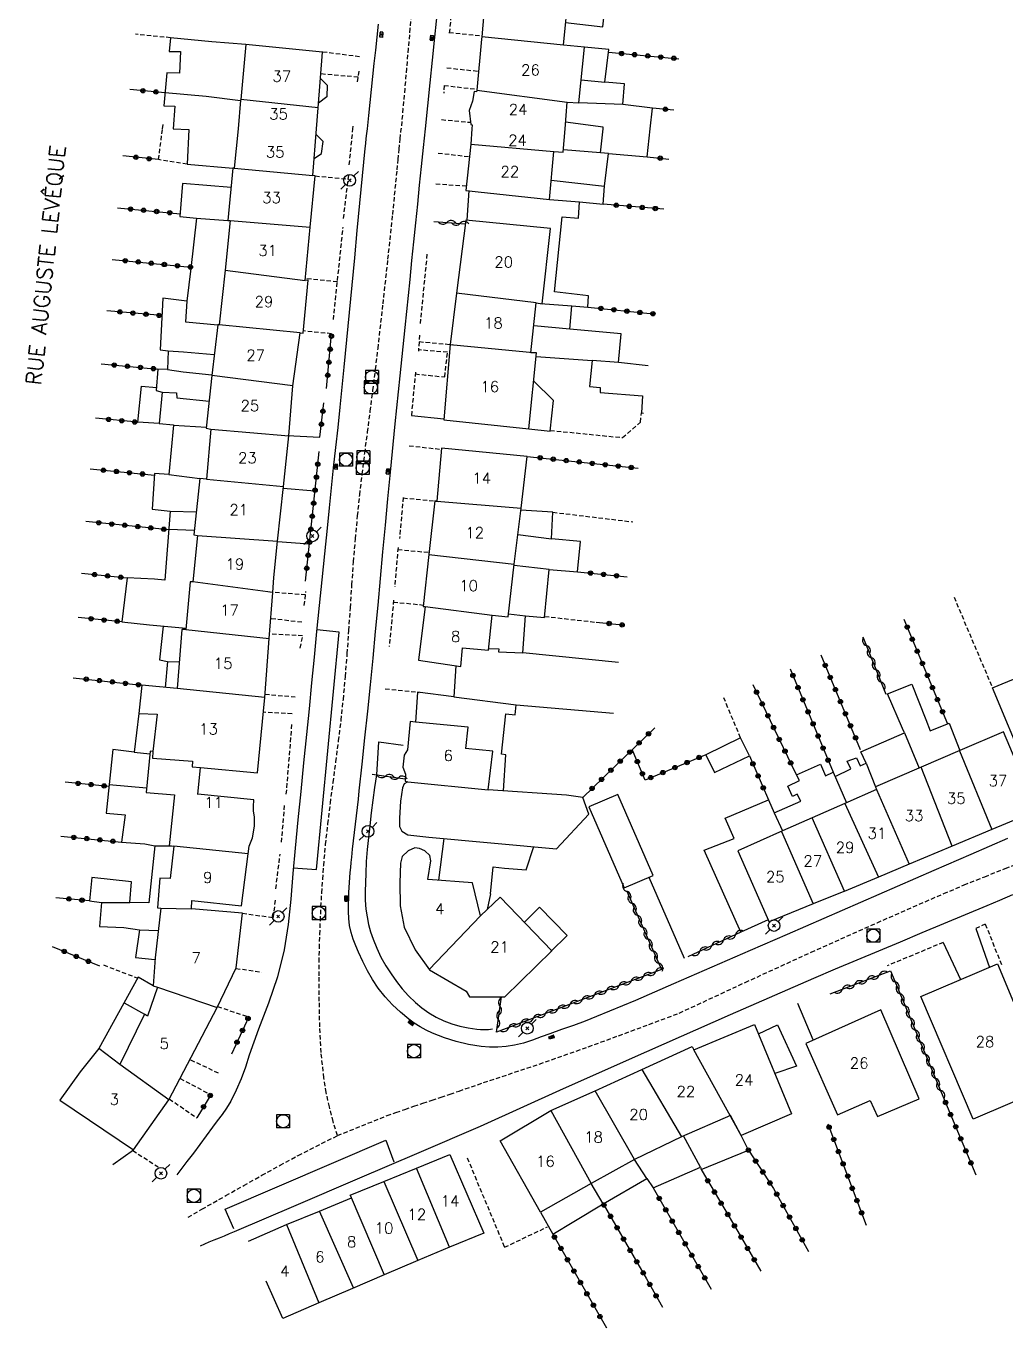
# Model space of a CAD drawing. Header units: millimetres. Extents: x 146998 to 148001, y 143000 to 144001.
# Drawn here: x 147787.6 to 147899.8, y 143533.6 to 143682.8 of the extents above; entities that cross this region are included whole.
import ezdxf
from ezdxf.enums import TextEntityAlignment as Align

# ---------------------------------------------------------------- set-up
doc = ezdxf.new("R2010")
doc.units = ezdxf.units.MM
doc.linetypes.add('DASHED', pattern=[0.75, 0.5, -0.25])
doc.layers.get('0').update_dxf_attribs({"linetype": 'CONTINUOUS'})
for name, color, linetype in [('W0001', 6, 'DASHED'), ('W0014', 7, 'CONTINUOUS'), ('W0017', 7, 'CONTINUOUS'), ('W0021', 2, 'CONTINUOUS'), ('W0101', 7, 'CONTINUOUS'), ('W0104', 1, 'CONTINUOUS'), ('W0112', 1, 'DASHED'), ('W0310', 3, 'CONTINUOUS'), ('W0323', 7, 'CONTINUOUS'), ('W0333', 7, 'CONTINUOUS'), ('W0401', 7, 'CONTINUOUS'), ('W0420', 7, 'CONTINUOUS'), ('W0473', 7, 'CONTINUOUS'), ('W0989', 7, 'CONTINUOUS'), ('W0991', 7, 'CONTINUOUS'), ('W1102', 7, 'CONTINUOUS')]:
    doc.layers.add(name, color=color, linetype=linetype)
doc.styles.get("Standard").update_dxf_attribs({"font": 'romans.shx', "width": 0.85})

# ---------------------------------------------------------------- blocks, each defined once
blk = doc.blocks.new('T401')
for p, q in [((-0.3, 0.3), (0, 0.3)), ((-0.3, -0.25), (-0.3, 0.3)), ((-0.3, 0.15), (0, 0.15)), ((-0.3, 0), (0, 0)), ((0, 0.3), (0, -0.25)), ((-0.3, -0.15), (0, -0.15)), ((-0.3, -0.25), (-0.3, -0.3)), ((-0.3, -0.3), (0, -0.3)), ((0, -0.3), (0, -0.25))]:
    blk.add_line(p, q)
blk = doc.blocks.new('T420')
for p, q in [((0.75, 0.75), (-0.75, 0.75)), ((-0.75, 0.75), (-0.75, -0.75)), ((0.75, 0.75), (0.75, -0.75)), ((0.75, -0.75), (-0.75, -0.75))]:
    blk.add_line(p, q)
blk.add_ellipse((0, 0), major_axis=(-0.53, 0.53), ratio=1, start_param=3.926991, end_param=10.210176)
blk = doc.blocks.new('T473')
for p, q in [((-0.166667, 0.166667), (0.166667, -0.166667)), ((-0.166667, -0.166667), (0.166667, 0.166667)), ((0.500001, 0.500001), (1.000002, 1.000002)), ((-1.000002, -1.000002), (-0.500001, -0.500001))]:
    blk.add_line(p, q)
blk.add_ellipse((0, 0), major_axis=(0.471405, 0.471405), ratio=1, start_param=5.4977871438, end_param=11.780972451)
blk = doc.blocks.new('t323o')
at = {"color": 0, "linetype": 'Continuous'}
for radius in [0.25, 0.15]:
    blk.add_circle((0, 0), radius, dxfattribs=at)
blk = doc.blocks.new('t310o')
at = {"color": 0, "linetype": 'Continuous'}
for centre, start, end in [((-0.5, 0.38), 216.8699, 323.1304), ((0.5, -0.37), 36.8699, 143.1303)]:
    blk.add_arc(centre, 0.625, start, end, dxfattribs=at)

msp = doc.modelspace()

# ---------------------------------------------------------------- linework, layer by layer
at = {"layer": 'W0001'}
for points in [[(147831.8, 143684.79), (147831.59, 143682.49), (147831.39, 143680.2), (147831.19, 143677.9), (147830.99, 143675.6), (147830.79, 143673.3), (147830.58, 143671)], [(147823.3, 143555.63), (147822.79, 143557.25), (147822.36, 143558.9), (147822, 143560.56), (147821.73, 143562.24), (147821.41, 143565.15), (147821.26, 143568.08), (147821.21, 143571.01), (147821.2, 143573.94), (147821.2, 143575.52), (147821.22, 143577.1), (147821.27, 143578.68), (147821.33, 143580.26), (147821.4, 143581.84), (147821.49, 143583.42), (147821.6, 143585), (147821.71, 143586.58), (147821.93, 143588.96), (147822.19, 143591.34), (147822.48, 143593.72), (147822.79, 143596.09), (147823.11, 143598.46), (147823.42, 143600.84), (147823.71, 143603.21), (147823.96, 143605.59), (147824.2, 143608.22), (147824.41, 143610.85), (147824.59, 143613.48), (147824.77, 143616.11), (147824.95, 143618.74), (147825.13, 143621.37), (147825.35, 143624), (147825.59, 143626.63), (147825.84, 143629.03), (147826.12, 143631.43), (147826.42, 143633.83), (147826.73, 143636.22), (147827.04, 143638.62), (147827.35, 143641.01), (147827.65, 143643.41), (147827.93, 143645.81), (147828.51, 143650.92), (147829.07, 143656.04), (147829.61, 143661.15), (147830.13, 143666.27), (147830.24, 143667.45), (147830.36, 143668.64), (147830.47, 143669.82), (147830.58, 143671)], [(147823.3, 143555.63), (147828.96, 143557.91), (147829.99, 143558.27), (147831.02, 143558.63), (147832.05, 143558.98), (147833.08, 143559.33), (147834.12, 143559.67), (147835.15, 143560.02), (147836.18, 143560.37), (147837.21, 143560.73), (147838.62, 143561.21), (147840.03, 143561.69), (147841.45, 143562.17), (147842.86, 143562.64), (147844.28, 143563.11), (147845.69, 143563.58), (147847.11, 143564.07), (147848.51, 143564.56), (147852.01, 143565.8), (147855.49, 143567.07), (147858.96, 143568.35), (147862.43, 143569.66), (147869.97, 143573.17), (147877.53, 143576.63), (147885.11, 143580.02), (147892.73, 143583.35), (147895.06, 143584.34), (147897.41, 143585.29), (147899.77, 143586.23), (147902.12, 143587.15)], [(147806.19, 143546.26), (147807.76, 143547.19), (147810.49, 143548.74), (147812.56, 143549.9), (147814.63, 143551.07), (147816.71, 143552.22), (147818.8, 143553.35), (147823.3, 143555.63)]]:
    msp.add_lwpolyline(points, dxfattribs=at)
at = {"layer": 'W0014'}
for points in [[(147833.36, 143671), (147833.63, 143673.62), (147833.9, 143676.24), (147834.17, 143678.86), (147834.44, 143681.48), (147834.82, 143685.14)], [(147827.95, 143682.97), (147827.79, 143681.48), (147827.63, 143679.98), (147827.47, 143678.48), (147827.31, 143676.99), (147827.15, 143675.49), (147826.99, 143673.99), (147826.83, 143672.5), (147826.67, 143671)], [(147826.67, 143671), (147826.61, 143670.43), (147826.55, 143669.86), (147826.49, 143669.29), (147826.44, 143668.72), (147826.12, 143665.59), (147825.82, 143662.46), (147825.52, 143659.33), (147825.23, 143656.2), (147824.94, 143653.07), (147824.64, 143649.94), (147824.34, 143646.81), (147824.03, 143643.68), (147823.79, 143641.37), (147823.55, 143639.07), (147823.31, 143636.76), (147823.06, 143634.46), (147822.81, 143632.15), (147822.57, 143629.85), (147822.32, 143627.54), (147822.09, 143625.24), (147821.79, 143622.28), (147821.49, 143619.32), (147821.2, 143616.36), (147820.9, 143613.4), (147820.61, 143610.45), (147820.32, 143607.49), (147820.03, 143604.53), (147819.74, 143601.57), (147819.41, 143598.32), (147819.09, 143595.06), (147818.76, 143591.81), (147818.43, 143588.56), (147818.17, 143585.65), (147817.94, 143582.73), (147817.64, 143579.81), (147817.19, 143576.91), (147816.42, 143573.81), (147815.4, 143570.79), (147814.26, 143567.81), (147813.17, 143564.84)], [(147900.03, 143589.65), (147895.81, 143587.83), (147891.6, 143586), (147887.39, 143584.17), (147883.18, 143582.34), (147878.98, 143580.5), (147874.77, 143578.67), (147870.56, 143576.85), (147866.17, 143574.93), (147861.79, 143573), (147857.4, 143571.09), (147852.97, 143569.27), (147851.64, 143568.75), (147850.3, 143568.25), (147848.96, 143567.77), (147847.61, 143567.3), (147846.62, 143566.94), (147845.62, 143566.56), (147844.61, 143566.23), (147843.57, 143565.99), (147842.62, 143565.85), (147841.66, 143565.77), (147840.7, 143565.76), (147839.74, 143565.83), (147838.31, 143566.06), (147836.9, 143566.4), (147835.53, 143566.84), (147834.18, 143567.37), (147833.46, 143567.7), (147832.76, 143568.08), (147832.09, 143568.5), (147831.45, 143568.97), (147830.49, 143569.77), (147829.59, 143570.62), (147828.74, 143571.54), (147827.96, 143572.51), (147827.3, 143573.49), (147826.71, 143574.51), (147826.19, 143575.56), (147825.7, 143576.63), (147825.39, 143577.37), (147825.1, 143578.12), (147824.85, 143578.89), (147824.67, 143579.68), (147824.57, 143580.48), (147824.54, 143581.29), (147824.55, 143582.1), (147824.58, 143582.9), (147824.59, 143583.48), (147824.62, 143584.05), (147824.66, 143584.63), (147824.71, 143585.21), (147824.76, 143585.78), (147824.82, 143586.36), (147824.87, 143586.93), (147824.93, 143587.51), (147825.02, 143588.46), (147825.12, 143589.41), (147825.23, 143590.37), (147825.34, 143591.32), (147825.46, 143592.27), (147825.57, 143593.22), (147825.68, 143594.17), (147825.79, 143595.13), (147826.12, 143598.17), (147826.44, 143601.21), (147826.75, 143604.25), (147827.06, 143607.29), (147827.36, 143610.33), (147827.65, 143613.38), (147827.93, 143616.42), (147828.21, 143619.46), (147828.49, 143622.51), (147828.78, 143625.55), (147829.06, 143628.59), (147829.36, 143631.64), (147829.91, 143637.16), (147830.47, 143642.68), (147831.04, 143648.21), (147831.6, 143653.73), (147831.82, 143655.89), (147832.04, 143658.05), (147832.26, 143660.2), (147832.48, 143662.36), (147832.7, 143664.52), (147832.92, 143666.68), (147833.14, 143668.84), (147833.36, 143671)], [(147827.76, 143596.96), (147827.54, 143595.51), (147827.33, 143594.05), (147827.15, 143592.59), (147826.98, 143591.13), (147826.83, 143589.77), (147826.7, 143588.39), (147826.59, 143587.02), (147826.52, 143585.65), (147826.48, 143584.63), (147826.45, 143583.6), (147826.46, 143582.58), (147826.55, 143581.56), (147826.68, 143580.68), (147826.86, 143579.82), (147827.08, 143578.97), (147827.36, 143578.13), (147827.79, 143577.09), (147828.27, 143576.07), (147828.82, 143575.09), (147829.42, 143574.14), (147830.04, 143573.27), (147830.71, 143572.43), (147831.43, 143571.63), (147832.21, 143570.89), (147832.96, 143570.27), (147833.76, 143569.7), (147834.59, 143569.19), (147835.47, 143568.76), (147836.38, 143568.41), (147837.32, 143568.15), (147838.27, 143567.96), (147839.23, 143567.82), (147839.68, 143567.78), (147840.13, 143567.77), (147840.58, 143567.79), (147841.04, 143567.84)], [(147839.68, 143556.7), (147849.19, 143561.01), (147858.73, 143565.27), (147868.28, 143569.49), (147877.86, 143573.66), (147880.33, 143574.72), (147882.8, 143575.77), (147885.28, 143576.81), (147887.76, 143577.84), (147890.24, 143578.88), (147892.72, 143579.91), (147895.2, 143580.95), (147897.68, 143581.99), (147899.16, 143582.61), (147900.63, 143583.23)], [(147813.17, 143564.84), (147812.76, 143563.48), (147812.27, 143562.14), (147811.7, 143560.83), (147811.06, 143559.56), (147810.59, 143558.78), (147810.07, 143558.04), (147809.52, 143557.32), (147808.98, 143556.59), (147808.26, 143555.59), (147807.54, 143554.6), (147806.8, 143553.61), (147806.04, 143552.65), (147804.89, 143551.12)], [(147807.62, 143543), (147808.6, 143543.43), (147809.18, 143543.68), (147809.76, 143543.91), (147810.34, 143544.15), (147810.92, 143544.39), (147811.5, 143544.64), (147818.55, 143547.65), (147825.59, 143550.66), (147832.64, 143553.68), (147839.68, 143556.7)]]:
    msp.add_lwpolyline(points, dxfattribs=at)
at = {"layer": 'W0017'}
for points in [[(147831.75, 143638.13), (147835.47, 143637.77)], [(147828.04, 143600.74), (147830.81, 143600.37)], [(147858.94, 143585.22), (147863, 143575.95)], [(147896.39, 143579.36), (147897.97, 143574.9)], [(147892.66, 143577.76), (147894.64, 143573.49)], [(147877.78, 143566.58), (147876, 143570.76)]]:
    msp.add_lwpolyline(points, dxfattribs=at)
at = {"layer": 'W0021'}
for points in [[(147818.2, 143586.32), (147820.89, 143586.1), (147823.47, 143613.32), (147820.93, 143613.57)], [(147811.4, 143544.95), (147810.43, 143547.19), (147828.83, 143555.09), (147829.74, 143552.61)]]:
    msp.add_lwpolyline(points, dxfattribs=at)
at = {"layer": 'W0101'}
for points in [[(147840.31, 143687.34), (147839.81, 143681.52)], [(147849.18, 143680.56), (147849.73, 143686.43)], [(147839.81, 143681.52), (147839.79, 143681.26), (147839.79, 143681.27)], [(147821.58, 143679.78), (147812.8, 143680.65), (147812.21, 143674.35)], [(147839.79, 143681.27), (147839.24, 143675.4)], [(147849.6, 143674.02), (147850.93, 143673.95), (147851.58, 143680.34), (147849.18, 143680.56)], [(147821.08, 143673.37), (147821.58, 143679.78)], [(147812.21, 143674.35), (147812.2, 143674.26), (147811.9, 143671)], [(147839.22, 143675.23), (147838.95, 143675.26), (147838.77, 143674.17), (147838.37, 143673.1), (147838.55, 143671.49), (147838.71, 143671.45), (147838.68, 143671)], [(147839.24, 143675.4), (147839.22, 143675.23)], [(147820.89, 143671), (147821.08, 143673.37)], [(147849.35, 143671), (147849.6, 143674.02)], [(147811.9, 143671), (147811.47, 143666.48)], [(147820.47, 143665.64), (147820.89, 143671)], [(147838.68, 143671), (147838.55, 143669.23)], [(147848.05, 143668.4), (147849.14, 143668.32), (147849.35, 143671)], [(147838.55, 143669.23), (147838.56, 143669.23), (147837.99, 143663.93), (147847.56, 143662.9), (147848.05, 143668.4)], [(147811.47, 143666.48), (147811.32, 143666.47), (147810.72, 143660.49), (147810.98, 143660.47)], [(147820.17, 143659.71), (147820.74, 143665.58)], [(147820.74, 143665.58), (147820.47, 143665.64)], [(147810.98, 143660.47), (147810.44, 143654.78)], [(147819.59, 143653.61), (147820.17, 143659.71)], [(147837.97, 143660.52), (147836.92, 143652.17), (147836.92, 143652.17)], [(147846.03, 143651.03), (147846.74, 143650.93), (147847.69, 143659.56), (147837.97, 143660.52)], [(147810.44, 143654.78), (147809.74, 143648.53), (147809.58, 143648.53)], [(147819.01, 143647.6), (147819.01, 143647.6), (147819.35, 143647.57), (147819.94, 143653.64), (147819.59, 143653.61)], [(147836.92, 143652.17), (147836.2, 143646.28)], [(147845.45, 143645.32), (147846.03, 143651.03)], [(147809.58, 143648.53), (147808.9, 143642.7), (147808.91, 143642.7)], [(147818.18, 143641.55), (147819.01, 143647.6)], [(147836.2, 143646.28), (147835.45, 143637.62), (147845.2, 143636.6), (147846.07, 143645.3), (147845.45, 143645.32)], [(147808.91, 143642.7), (147808.25, 143636.69), (147808.8, 143636.55)], [(147817.7, 143635.82), (147818.18, 143641.55)], [(147808.8, 143636.55), (147808.28, 143630.83)], [(147817.1, 143630.01), (147817.7, 143635.82)], [(147835.21, 143634.4), (147834.66, 143628.3)], [(147844.33, 143627.51), (147845.01, 143633.45), (147835.21, 143634.4)], [(147808.28, 143630.83), (147807.54, 143630.91), (147806.85, 143624.45), (147807.24, 143624.37)], [(147816.42, 143623.75), (147817.1, 143630.01)], [(147834.66, 143628.3), (147834.42, 143628.34), (147833.76, 143622.2)], [(147843.52, 143621.08), (147844.33, 143627.51)], [(147807.24, 143624.37), (147806.73, 143619.08)], [(147815.87, 143617.84), (147816, 143619.56), (147816.42, 143623.75)], [(147833.76, 143622.2), (147833.1, 143616.26), (147833.33, 143616.23), (147833.33, 143616.24)], [(147841.01, 143615.27), (147842.83, 143615.08), (147843.52, 143621.08)], [(147806.73, 143619.08), (147806.43, 143619.09), (147805.94, 143613.61)], [(147815.47, 143612.57), (147815.87, 143617.84)], [(147833.33, 143616.24), (147832.57, 143610.11), (147837.41, 143609.38), (147837.59, 143611.52), (147840.57, 143611.23), (147841.01, 143615.27)], [(147805.94, 143613.61), (147805.46, 143613.63), (147804.93, 143606.85)], [(147814.96, 143605.83), (147815.47, 143612.57)], [(147804.93, 143606.85), (147800.9, 143607.24), (147800.55, 143603.99), (147802.62, 143603.9), (147802.14, 143599.65)], [(147807.59, 143597.81), (147814.12, 143597.19), (147814.96, 143605.83)], [(147832.22, 143603), (147831.63, 143603.09), (147831.31, 143599.81), (147830.92, 143599.23), (147830.78, 143597.82), (147831.06, 143597.02), (147831.03, 143596.22)], [(147837.97, 143599.98), (147838.26, 143602.43), (147832.22, 143602.99)], [(147903.37, 143592.85), (147899.58, 143601.88), (147894.55, 143599.73)], [(147802.14, 143599.65), (147801.83, 143599.67), (147801.38, 143594.93), (147804.63, 143594.67), (147804.02, 143588.83), (147804.54, 143588.79)], [(147840.53, 143595.25), (147841.09, 143599.69), (147837.96, 143599.98)], [(147894.55, 143599.73), (147890.14, 143597.84)], [(147813.06, 143587.9), (147813.17, 143588.79), (147813.55, 143589.73), (147813.79, 143591.07), (147813.8, 143592.12), (147813.67, 143592.82), (147813.66, 143593.32), (147813.72, 143594.09), (147807.3, 143594.73), (147807.3, 143594.72), (147807.59, 143597.81)], [(147890.14, 143597.84), (147884.89, 143595.6), (147885.01, 143595.28)], [(147831.36, 143596.17), (147840.53, 143595.25)], [(147885.01, 143595.28), (147881.39, 143593.68)], [(147881.39, 143593.68), (147877.67, 143592.04)], [(147877.67, 143592.04), (147874.27, 143590.54)], [(147903.37, 143592.85), (147898.22, 143590.69)], [(147874.27, 143590.54), (147869.13, 143588.27), (147872.75, 143580.02)], [(147898.22, 143590.69), (147893.7, 143588.8)], [(147804.54, 143588.79), (147804.13, 143585.09), (147802.93, 143585.13), (147802.69, 143581.72), (147803.04, 143581.67)], [(147806.58, 143581.6), (147806.59, 143582.55), (147806.6, 143582.55), (147812.3, 143581.94), (147813.06, 143587.9)], [(147833.65, 143584.96), (147833.97, 143587.1), (147833.86, 143587.7), (147833.3, 143588.25), (147832.68, 143588.52), (147832.16, 143588.6), (147831.37, 143588.25), (147830.71, 143587.62), (147830.51, 143586.82), (147830.43, 143584.6), (147830.46, 143581.94), (147830.94, 143579.51), (147832.17, 143576.92), (147833.82, 143574.62)], [(147893.7, 143588.8), (147888.75, 143586.72)], [(147888.75, 143586.72), (147888.75, 143586.72), (147885.24, 143585.25)], [(147839.65, 143580.79), (147838.74, 143584.58), (147833.67, 143584.98), (147833.65, 143584.96)], [(147885.24, 143585.25), (147881.3, 143583.6), (147881.29, 143583.6)], [(147881.29, 143583.6), (147877.77, 143582.16)], [(147803.04, 143581.67), (147802.41, 143576), (147802.17, 143572.77), (147802.67, 143572.62)], [(147809.5, 143570.31), (147811.68, 143574.84), (147812.41, 143581.1), (147806.58, 143581.6)], [(147833.82, 143574.62), (147838.03, 143572.18), (147838.42, 143571.54), (147842.47, 143571.51), (147847.85, 143576.81), (147841.92, 143582.96), (147839.65, 143580.79)], [(147877.77, 143582.16), (147872.72, 143580.1)], [(147802.67, 143572.62), (147801.52, 143569.3), (147801.2, 143569.52), (147798.37, 143563.75)], [(147803.97, 143559.72), (147809.5, 143570.31)], [(147864.11, 143565.44), (147871.05, 143568.34)], [(147871.05, 143568.34), (147875.3, 143558.12), (147869.52, 143555.65), (147868.3, 143557.92)], [(147798.37, 143563.75), (147795.95, 143565.59), (147793.82, 143562.92), (147793.83, 143562.92), (147791.51, 143559.69), (147791.51, 143559.69)], [(147858.16, 143563.19), (147863.9, 143565.85), (147864.11, 143565.44)], [(147852.8, 143560.75), (147858.16, 143563.19)], [(147847.72, 143558.49), (147852.8, 143560.75)], [(147799.93, 143553.98), (147803.98, 143559.71), (147803.97, 143559.72)], [(147841.91, 143555.03), (147847.72, 143558.49)], [(147868.3, 143557.92), (147862.67, 143555.48)], [(147846.53, 143546.84), (147841.91, 143555.03)], [(147862.67, 143555.48), (147857.31, 143552.89)], [(147797.56, 143552.3), (147797.56, 143552.3), (147799.93, 143553.98)], [(147832.32, 143551.88), (147836.14, 143553.45)], [(147836.14, 143553.45), (147840.05, 143544.46), (147836.12, 143542.82)], [(147828.6, 143550.35), (147832.32, 143551.88)], [(147857.31, 143552.89), (147857.31, 143552.87), (147852.35, 143550.14)], [(147824.91, 143548.49), (147824.76, 143548.78), (147828.6, 143550.35)], [(147852.35, 143550.14), (147846.53, 143546.84)], [(147821.22, 143546.98), (147824.91, 143548.49)], [(147817.46, 143545.44), (147821.22, 143546.98)], [(147813.11, 143543.53), (147817.46, 143545.44)], [(147836.12, 143542.82), (147832.5, 143541.3)], [(147832.5, 143541.3), (147828.63, 143539.68)], [(147821.17, 143536.47), (147817.03, 143534.68), (147815.13, 143538.96)], [(147828.63, 143539.68), (147824.99, 143538.12)], [(147824.99, 143538.12), (147821.17, 143536.47)]]:
    msp.add_lwpolyline(points, dxfattribs=at)
for points in [[(147911.95, 143601.75), (147907.99, 143600.17), (147902.16, 143597.69), (147898.3, 143606.93), (147904.21, 143609.39), (147905.9, 143605.07), (147909.98, 143606.77)], [(147898.87, 143575.29), (147904.75, 143561.2), (147896.08, 143557.5), (147890.09, 143571.56)], [(147885.52, 143570.05), (147876.92, 143566.19), (147880.55, 143557.99), (147884.28, 143559.66), (147885.13, 143557.82), (147889.9, 143559.82)]]:
    msp.add_lwpolyline(points, close=True, dxfattribs=at)
at = {"layer": 'W0104'}
for points in [[(147849.42, 143683.15), (147853.67, 143682.67), (147854.06, 143686.19), (147849.74, 143686.56)], [(147812.8, 143680.65), (147808.88, 143680.96), (147804.18, 143681.42), (147804.03, 143679.84), (147805.32, 143679.84), (147805.19, 143677.35), (147803.75, 143677.39), (147803.41, 143673.62), (147804.66, 143673.58), (147804.47, 143671)], [(147859.1, 143671), (147859.35, 143673.36), (147855.98, 143673.77), (147856.15, 143676.14), (147853.92, 143676.34), (147854.38, 143680.08), (147851.58, 143680.34)], [(147821.34, 143676.75), (147822.11, 143675.97), (147822.08, 143674.65), (147821.12, 143673.92)], [(147851.2, 143676.61), (147853.92, 143676.34)], [(147803.55, 143675.14), (147808.24, 143674.71), (147812.2, 143674.21)], [(147855.98, 143673.77), (147850.93, 143673.95)], [(147853.71, 143671), (147853.73, 143671.17), (147849.41, 143671.76)], [(147804.47, 143671), (147804.47, 143670.99), (147806.25, 143670.91), (147806.07, 143666.95), (147811.32, 143666.46)], [(147820.62, 143667.59), (147821.46, 143668.16), (147821.66, 143669.53), (147820.83, 143670.32)], [(147847.76, 143665.11), (147853.87, 143664.43), (147854.33, 143668.17), (147853.4, 143668.25), (147853.71, 143671)], [(147854.33, 143668.17), (147858.77, 143667.77), (147859.1, 143671)], [(147853.4, 143668.25), (147849.16, 143668.59)], [(147811.1, 143664.27), (147805.54, 143664.7), (147805.23, 143660.92), (147807.13, 143660.76), (147807.15, 143660.75), (147806.48, 143654.99), (147806.02, 143651.23), (147803.29, 143651.58), (147802.98, 143645.67), (147803.9, 143645.55), (147803.81, 143643.4), (147802.71, 143643.45), (147802.53, 143640.98), (147803.22, 143640.81), (147802.87, 143637.23), (147804.5, 143637.05), (147804.5, 143637.04), (147803.98, 143631.37), (147802.33, 143631.49), (147802.06, 143627.42), (147804.14, 143627.17), (147803.51, 143619.28), (147803.52, 143619.28), (147802.32, 143619.38), (147802.34, 143619.38), (147799.2, 143619.53), (147798.61, 143614.51), (147801.77, 143614.15), (147805.95, 143613.77)], [(147838.35, 143663.9), (147838.1, 143660.5)], [(147858.88, 143643.84), (147855.47, 143644.19), (147855.77, 143647.49), (147849.91, 143648.01), (147850.14, 143650.71), (147851.96, 143650.55), (147852.02, 143651.83), (147848.15, 143652.31), (147849.02, 143660.91), (147850.89, 143660.74), (147851, 143662.63), (147853.71, 143662.35), (147853.87, 143664.43)], [(147847.56, 143662.9), (147851, 143662.63)], [(147807.15, 143660.75), (147810.72, 143660.49)], [(147806.02, 143651.23), (147805.88, 143648.86), (147809.58, 143648.53)], [(147846.53, 143650.96), (147850.14, 143650.71)], [(147849.91, 143648.01), (147845.76, 143648.42)], [(147803.9, 143645.55), (147805.66, 143645.41), (147809.18, 143645.11)], [(147846.03, 143644.89), (147852.44, 143644.42), (147852.14, 143641.46), (147853.38, 143641.36), (147853.39, 143640.76), (147858.21, 143640.38), (147858.1, 143638.44), (147858.34, 143638.42)], [(147855.47, 143644.19), (147852.44, 143644.42)], [(147803.81, 143643.4), (147805.61, 143643.12), (147805.62, 143643.12), (147808.91, 143642.81)], [(147802.87, 143637.23), (147800.44, 143637.36), (147800.84, 143641.48), (147802.56, 143641.34)], [(147845.2, 143636.6), (147847.64, 143636.35), (147848.02, 143639.84), (147845.75, 143642.09)], [(147803.22, 143640.81), (147804.85, 143640.72), (147804.87, 143640.73), (147804.88, 143640.15), (147808.59, 143639.79)], [(147804.5, 143637.04), (147808.27, 143636.81)], [(147803.98, 143631.37), (147807.54, 143630.91)], [(147804.14, 143627.17), (147807.13, 143627.08)], [(147855.49, 143609.83), (147844.53, 143610.93), (147844.81, 143615.17), (147847.01, 143615), (147847.55, 143620.49), (147850.78, 143620.23), (147851.13, 143623.71), (147847.78, 143624.02), (147847.97, 143627.05), (147844.3, 143627.27)], [(147803.97, 143625.1), (147806.91, 143624.99)], [(147843.95, 143624.5), (147847.78, 143624.02)], [(147847.55, 143620.49), (147843.51, 143620.96)], [(147842.87, 143615.42), (147844.81, 143615.17)], [(147803.34, 143614.01), (147802.89, 143610.12)], [(147840.6, 143611.44), (147841.78, 143611.38), (147841.73, 143611.04), (147841.73, 143611.05), (147844.53, 143610.93)], [(147802.89, 143610.12), (147803.83, 143609.96), (147803.55, 143606.98)], [(147803.83, 143609.96), (147805.17, 143609.9)], [(147836.86, 143609.46), (147836.61, 143605.89), (147832.47, 143606.45), (147832.22, 143602.99), (147832.22, 143603)], [(147880.27, 143596.76), (147882.09, 143597.63), (147881.67, 143598.53), (147882.71, 143598.9), (147883.15, 143597.99), (147883.82, 143598.29), (147883.21, 143599.59), (147888.21, 143601.77), (147887.98, 143602.25), (147886.27, 143606.24), (147889.07, 143607.34), (147890.66, 143603.31), (147891.18, 143602.02), (147893.36, 143602.89), (147894.55, 143599.73)], [(147836.61, 143605.89), (147843.77, 143604.99)], [(147800.55, 143603.99), (147800, 143599.57), (147797.55, 143599.86), (147796.81, 143592.57), (147798.98, 143592.37), (147798.55, 143589.26), (147801.21, 143589.05), (147802.37, 143588.84), (147802.38, 143588.84), (147801.67, 143582.29), (147799.49, 143582.32), (147799.69, 143584.71), (147795.15, 143585.19), (147794.9, 143582.52), (147796.27, 143582.34), (147796.02, 143579.58), (147798.82, 143579.46), (147800.6, 143579.19), (147800.17, 143576.02), (147802.39, 143575.81)], [(147842.31, 143595.13), (147842.58, 143599.27), (147842.07, 143599.31), (147842.56, 143603.94), (147843.64, 143603.83), (147843.77, 143604.99), (147854.91, 143604.04)], [(147888.21, 143601.77), (147889.9, 143597.74)], [(147800, 143599.57), (147801.8, 143599.36)], [(147869.49, 143578.93), (147865.28, 143588.31), (147868.71, 143589.66), (147867.69, 143591.98), (147872.65, 143594.09), (147873.31, 143592.61), (147876.35, 143593.95), (147875.95, 143594.76), (147875.39, 143594.48), (147874.86, 143595.65), (147876.19, 143596.3), (147875.85, 143596.97), (147878.6, 143598.17), (147879.19, 143596.85), (147880.05, 143597.26), (147881.57, 143593.76)], [(147883.82, 143598.29), (147884.89, 143595.6)], [(147797.14, 143595.84), (147801.43, 143595.48)], [(147831.03, 143596.22), (147831.35, 143596.17), (147831.36, 143596.17), (147830.93, 143595.91), (147830.72, 143595.48), (147830.51, 143593.93), (147830.39, 143591.98), (147830.41, 143591.05), (147830.65, 143590.51), (147831.35, 143590.09), (147833.76, 143589.83), (147848.39, 143588.49), (147852.08, 143592.46), (147851.37, 143594.35), (147849.52, 143594.64), (147840.53, 143595.25)], [(147873.31, 143592.61), (147874.27, 143590.54)], [(147834.89, 143584.89), (147835.5, 143589.67)], [(147802.37, 143588.84), (147804.28, 143588.81)], [(147840.82, 143583.31), (147841.1, 143586.41), (147842.43, 143586.26), (147844.89, 143586.08), (147845.77, 143588.73)], [(147840.82, 143583.31), (147840.43, 143581.54)], [(147796.27, 143582.34), (147799.49, 143582.32)], [(147847.74, 143576.7), (147849.61, 143578.55), (147846.42, 143581.79), (147844.71, 143580.06)], [(147872.61, 143580.35), (147869.49, 143578.93)], [(147800.6, 143579.19), (147802.75, 143579.11)], [(147802.17, 143572.77), (147800.48, 143573.79), (147795.95, 143565.59)], [(147798.85, 143570.83), (147801.2, 143569.52)], [(147871.49, 143567.29), (147873.69, 143568.31), (147875.84, 143563.57), (147873.38, 143562.73)], [(147846.53, 143546.84), (147847.95, 143544.33), (147850.37, 143545.76), (147853.71, 143547.82), (147858.73, 143550.69), (147859.46, 143549.62), (147864.85, 143551.99), (147864.93, 143551.73), (147870.35, 143553.96), (147869.52, 143555.65)], [(147864.85, 143551.99), (147862.93, 143555.6)], [(147858.73, 143550.69), (147857.31, 143552.87)], [(147853.71, 143547.82), (147852.35, 143550.14)]]:
    msp.add_lwpolyline(points, dxfattribs=at)
for points in [[(147869.46, 143601.2), (147865.46, 143599.27), (147866.45, 143597.21), (147870.46, 143599.14)], [(147859.44, 143585.44), (147855.39, 143594.72), (147852.09, 143593.28), (147856.14, 143584)]]:
    msp.add_lwpolyline(points, close=True, dxfattribs=at)
at = {"layer": 'W0112'}
for points in [[(147836.55, 143686.17), (147836.07, 143681.84)], [(147804.18, 143681.42), (147800.17, 143681.81)], [(147836.09, 143682.02), (147839.82, 143681.64)], [(147825.82, 143679.24), (147821.58, 143679.78)], [(147825.66, 143676.9), (147821.38, 143677.27)], [(147825.59, 143676.35), (147825.78, 143677.79)], [(147835.83, 143677.97), (147839.44, 143677.58)], [(147835.52, 143675.95), (147835.45, 143675.06)], [(147835.52, 143675.95), (147839.25, 143675.53)], [(147803.25, 143671), (147803.33, 143671.65)], [(147825.06, 143671), (147825.09, 143671.3)], [(147835.2, 143672.04), (147838.52, 143671.73)], [(147806.07, 143666.95), (147802.8, 143667.45), (147803.25, 143671)], [(147824.64, 143666.86), (147825.06, 143671)], [(147834.82, 143668.21), (147838.41, 143667.79)], [(147824.23, 143665.21), (147820.73, 143665.55)], [(147823.98, 143660.72), (147824.59, 143665.77)], [(147834.56, 143664.68), (147838.05, 143664.44)], [(147822.83, 143649.13), (147823.93, 143659.7)], [(147833.54, 143656.62), (147832.73, 143648.48)], [(147823.28, 143653.45), (147819.61, 143653.82)], [(147822.62, 143647.5), (147819.37, 143647.82)], [(147832.69, 143647.33), (147832.55, 143645.52)], [(147832.64, 143646.6), (147836.47, 143646.25)], [(147832.2, 143642.89), (147835.58, 143642.55), (147835.89, 143645.38), (147832.56, 143645.65)], [(147832.22, 143643.11), (147831.75, 143638.13)], [(147847.65, 143636.43), (147855.94, 143635.6), (147857.99, 143637.37), (147858.1, 143638.44)], [(147831.51, 143634.66), (147835.2, 143634.26)], [(147830.81, 143628.75), (147830.4, 143624.05)], [(147830.81, 143628.69), (147834.9, 143628.29)], [(147847.97, 143627.05), (147857.1, 143625.95)], [(147830.22, 143623.01), (147829.84, 143618.52)], [(147830.2, 143622.77), (147833.79, 143622.45)], [(147819.64, 143617.58), (147815.54, 143617.89)], [(147819.49, 143616.35), (147819.68, 143617.96)], [(147829.72, 143616.98), (147829.21, 143611.65)], [(147829.7, 143616.76), (147833.11, 143616.42)], [(147893.9, 143617.31), (147898.3, 143606.93)], [(147819.2, 143614.44), (147815.64, 143614.86)], [(147847.02, 143615.11), (147852.92, 143614.45)], [(147819.3, 143612.89), (147815.51, 143613.1)], [(147819.01, 143611.49), (147819.3, 143612.89)], [(147814.99, 143606.2), (147818.46, 143605.89)], [(147828.75, 143606.83), (147832.64, 143606.41)], [(147869.46, 143601.2), (147867.52, 143605.8)], [(147818.08, 143603.96), (147814.79, 143604.13)], [(147817.43, 143594.74), (147818.08, 143602.72)], [(147816.88, 143589.23), (147817.24, 143593.43)], [(147816.23, 143583.91), (147816.72, 143587.87)], [(147815.95, 143580.61), (147816.2, 143582.65)], [(147812.41, 143581.1), (147815.94, 143580.6)], [(147897.48, 143579.86), (147896.39, 143579.36)], [(147897.48, 143579.86), (147899.36, 143575.13)], [(147892.66, 143577.76), (147886.24, 143575.07)], [(147796.5, 143575.17), (147800.42, 143573.67)], [(147811.65, 143574.78), (147814.64, 143574.35)], [(147809.55, 143570.41), (147813.13, 143569.22)], [(147809.67, 143562.76), (147806.38, 143564.33)], [(147805.26, 143562.18), (147808.77, 143560.31)], [(147804.03, 143559.83), (147807.19, 143557.64)], [(147799.84, 143553.92), (147802.75, 143552.03)], [(147838.14, 143553.07), (147842.43, 143542.82), (147847.35, 143545.18)]]:
    msp.add_lwpolyline(points, dxfattribs=at)
at = {"layer": 'W0310'}
for points in [[(147834.34, 143660.37), (147837.92, 143660.1)], [(147883.47, 143612.76), (147886.09, 143606.2)], [(147827.28, 143597.02), (147831.04, 143596.52)], [(147856.37, 143583.71), (147860.39, 143574.66), (147841.5, 143567.46)], [(147869.49, 143578.93), (147863.42, 143576.12)], [(147879.72, 143571.85), (147886.63, 143574.49)], [(147886.63, 143574.49), (147892.94, 143559.41)], [(147841.5, 143567.46), (147842.06, 143571.51)]]:
    msp.add_lwpolyline(points, dxfattribs=at)
at = {"layer": 'W0323'}
for points in [[(147854.34, 143679.75), (147862.39, 143679.02)], [(147803.55, 143675.11), (147799.52, 143675.49)], [(147861.8, 143673.12), (147859.35, 143673.36)], [(147802.8, 143667.45), (147798.72, 143667.87)], [(147858.77, 143667.77), (147861.24, 143667.52)], [(147860.67, 143661.76), (147853.71, 143662.35)], [(147798.1, 143661.93), (147805.26, 143661.25)], [(147797.49, 143656.01), (147806.5, 143655.14)], [(147851.96, 143650.55), (147859.48, 143649.78)], [(147803.19, 143649.58), (147796.87, 143650.13)], [(147822.03, 143641.24), (147822.62, 143647.5)], [(147796.24, 143644.05), (147802.71, 143643.45)], [(147821.27, 143635.64), (147821.73, 143639.58)], [(147800.44, 143637.36), (147795.59, 143637.84)], [(147819.61, 143619.14), (147821.19, 143634.01)], [(147845.01, 143633.45), (147857.71, 143632.1)], [(147794.98, 143632.01), (147802.32, 143631.3)], [(147803.97, 143625.05), (147794.45, 143626)], [(147793.98, 143620.05), (147799.2, 143619.53)], [(147850.78, 143620.23), (147856.47, 143619.65)], [(147798.61, 143614.51), (147793.58, 143614.98)], [(147852.91, 143614.46), (147855.92, 143614.13)], [(147888.16, 143614.8), (147893.15, 143602.81)], [(147883.2, 143599.81), (147878.67, 143610.66)], [(147875.13, 143609.12), (147880.05, 143597.26)], [(147793.03, 143608.08), (147800.9, 143607.24)], [(147875.85, 143596.97), (147870.89, 143607.27)], [(147859.62, 143602.35), (147851.37, 143594.35)], [(147865.46, 143599.27), (147858.51, 143596.36), (147857.05, 143599.86)], [(147870.46, 143599.14), (147872.65, 143594.09)], [(147797.12, 143595.64), (147792.09, 143596.12)], [(147791.6, 143589.94), (147798.55, 143589.26)], [(147794.9, 143582.52), (147791.04, 143582.88)], [(147790.6, 143577.3), (147796.04, 143575.07)], [(147813.13, 143569.23), (147811.14, 143564.95)], [(147808.77, 143560.31), (147807.19, 143557.64)], [(147892.93, 143559.41), (147896.41, 143551.11)], [(147879.45, 143556.97), (147883.84, 143545.37)], [(147870.35, 143553.96), (147873.24, 143549.56), (147877.25, 143542.36)], [(147864.93, 143551.73), (147869.13, 143544.64), (147871.77, 143540.1)], [(147859.46, 143549.62), (147866.09, 143538.01)], [(147853.71, 143547.82), (147858.69, 143539.22), (147860.51, 143535.95)], [(147847.95, 143544.33), (147854.08, 143533.58)]]:
    msp.add_lwpolyline(points, dxfattribs=at)
at = {"layer": 'W0333'}
for points in [[(147817.52, 143635.84), (147821.27, 143635.64)], [(147817.08, 143629.82), (147820.71, 143629.51)], [(147820.06, 143623.39), (147816.42, 143623.65)], [(147827.79, 143596.95), (147828.04, 143600.74)]]:
    msp.add_lwpolyline(points, dxfattribs=at)
at = {"layer": 'W1102'}
for points in [[(147849.18, 143680.56), (147839.81, 143681.52)], [(147821.08, 143673.37), (147812.21, 143674.35)], [(147839.24, 143675.4), (147849.6, 143674.02)], [(147838.56, 143669.23), (147848.05, 143668.4)], [(147811.47, 143666.48), (147820.47, 143665.64)], [(147810.98, 143660.47), (147820.17, 143659.71)], [(147810.44, 143654.78), (147819.59, 143653.61)], [(147846.03, 143651.03), (147836.92, 143652.17)], [(147819.01, 143647.6), (147809.74, 143648.53)], [(147836.2, 143646.28), (147846.07, 143645.3)], [(147818.18, 143641.55), (147808.91, 143642.7)], [(147808.8, 143636.55), (147817.7, 143635.82)], [(147808.28, 143630.83), (147817.1, 143630.01)], [(147834.66, 143628.3), (147844.33, 143627.51)], [(147807.24, 143624.37), (147816.42, 143623.75)], [(147833.76, 143622.2), (147843.52, 143621.08)], [(147815.87, 143617.84), (147806.73, 143619.08)], [(147833.33, 143616.24), (147841.01, 143615.27)], [(147805.94, 143613.61), (147815.47, 143612.57)], [(147814.96, 143605.83), (147804.93, 143606.85)], [(147802.14, 143599.65), (147802.11, 143598.87), (147806.68, 143598.52), (147806.68, 143598.51), (147806.64, 143597.88), (147807.59, 143597.81)], [(147894.53, 143599.72), (147898.22, 143590.69)], [(147893.7, 143588.8), (147890.14, 143597.85)], [(147885.01, 143595.28), (147888.75, 143586.72)], [(147881.39, 143593.68), (147885.24, 143585.25)], [(147881.34, 143583.62), (147877.67, 143592.04)], [(147874.14, 143590.48), (147877.77, 143582.16)], [(147813.06, 143587.9), (147804.54, 143588.79)], [(147803.04, 143581.67), (147806.58, 143581.6)], [(147833.79, 143574.65), (147839.65, 143580.79)], [(147802.67, 143572.62), (147809.5, 143570.31)], [(147869.52, 143555.65), (147864.11, 143565.44)], [(147803.97, 143559.72), (147798.37, 143563.75)], [(147858.16, 143563.19), (147862.68, 143555.49)], [(147857.31, 143552.89), (147852.8, 143560.75)], [(147791.51, 143559.69), (147799.93, 143553.98)], [(147847.72, 143558.49), (147852.35, 143550.14)], [(147836.12, 143542.82), (147832.32, 143551.88)], [(147828.6, 143550.35), (147832.5, 143541.3)], [(147824.76, 143548.78), (147828.63, 143539.68)], [(147825.13, 143538.17), (147821.22, 143546.98)], [(147817.46, 143545.44), (147821.17, 143536.47)]]:
    msp.add_lwpolyline(points, dxfattribs=at)

# ---------------------------------------------------------------- block references
at = {"layer": 'W0310'}
for p, rotation in [((147835.83, 143660.26), 355.8154720389967), ((147837.33, 143660.15), 355.8154720389967), ((147883.87, 143611.77), 291.7771163405337), ((147884.42, 143610.38), 291.7771163405337), ((147884.98, 143608.98), 291.7771163405337), ((147885.54, 143607.59), 291.7771163405337), ((147828.77, 143596.82), 352.4852224555927), ((147830.26, 143596.63), 352.4852224555927), ((147856.42, 143583.6), 293.9513295950473), ((147857.03, 143582.23), 293.9513295950473), ((147857.64, 143580.86), 293.9513295950473), ((147858.25, 143579.49), 293.9513295950473), ((147858.86, 143578.12), 293.9513295950473), ((147867.5, 143578.01), 204.8720350240162), ((147868.86, 143578.64), 204.8720350240162), ((147859.46, 143576.75), 293.9513295950473), ((147864.78, 143576.75), 204.8720350240162), ((147866.14, 143577.38), 204.8720350240162), ((147860.07, 143575.38), 293.9513295950473), ((147858.32, 143573.87), 200.8714827679847), ((147859.72, 143574.41), 200.8714827679847), ((147885.32, 143573.99), 20.88170446106256), ((147887.15, 143573.24), 292.722306301324), ((147854.11, 143572.27), 200.8714827679847), ((147855.52, 143572.8), 200.8714827679847), ((147856.92, 143573.34), 200.8714827679847), ((147881.12, 143572.39), 20.88170446106256), ((147882.52, 143572.92), 20.88170446106256), ((147883.92, 143573.46), 20.88170446106256), ((147887.73, 143571.86), 292.722306301324), ((147841.91, 143570.43), 82.0974569620216), ((147849.91, 143570.66), 200.8714827679847), ((147851.31, 143571.2), 200.8714827679847), ((147852.71, 143571.73), 200.8714827679847), ((147888.31, 143570.48), 292.722306301324), ((147841.71, 143568.94), 82.0974569620216), ((147845.7, 143569.06), 200.8714827679847), ((147847.11, 143569.6), 200.8714827679847), ((147848.51, 143570.13), 200.8714827679847), ((147888.89, 143569.09), 292.722306301324), ((147842.9, 143567.99), 200.8714827679847), ((147844.3, 143568.53), 200.8714827679847), ((147889.46, 143567.71), 292.722306301324), ((147890.04, 143566.33), 292.722306301324), ((147890.62, 143564.94), 292.722306301324), ((147891.2, 143563.56), 292.722306301324), ((147891.78, 143562.18), 292.722306301324), ((147892.36, 143560.79), 292.722306301324)]:
    msp.add_blockref('t310o', p, dxfattribs=dict(at, rotation=rotation))
at = {"layer": 'W0323'}
for p, rotation in [((147855.83, 143679.61), 354.8303588184598), ((147857.32, 143679.48), 354.8303588184598), ((147858.82, 143679.34), 354.8303588184598), ((147860.31, 143679.21), 354.8303588184598), ((147861.81, 143679.07), 354.8303588184598), ((147801.01, 143675.35), 174.5816132451785), ((147802.5, 143675.21), 174.5816132451785), ((147860.84, 143673.22), 174.4148862693197), ((147800.21, 143667.72), 174.1578490307607), ((147801.71, 143667.56), 174.1578490307607), ((147860.26, 143667.62), 354.25286371607), ((147855.21, 143662.22), 175.2142104550117), ((147856.7, 143662.1), 175.2142104550117), ((147858.2, 143661.97), 175.2142104550117), ((147859.69, 143661.85), 175.2142104550117), ((147799.6, 143661.79), 354.5716201838745), ((147801.09, 143661.65), 354.5716201838745), ((147802.58, 143661.51), 354.5716201838745), ((147804.08, 143661.37), 354.5716201838745), ((147798.98, 143655.87), 354.4815293200576), ((147800.47, 143655.73), 354.4815293200576), ((147801.96, 143655.58), 354.4815293200576), ((147803.46, 143655.44), 354.4815293200576), ((147804.95, 143655.29), 354.4815293200576), ((147806.44, 143655.15), 354.4815293200576), ((147798.37, 143650), 175.0450205259835), ((147853.46, 143650.4), 354.1183487301305), ((147854.95, 143650.25), 354.1183487301305), ((147856.44, 143650.09), 354.1183487301305), ((147857.93, 143649.94), 354.1183487301305), ((147799.86, 143649.87), 175.0450205259835), ((147801.36, 143649.74), 175.0450205259835), ((147802.85, 143649.61), 175.0450205259835), ((147859.42, 143649.79), 354.1183487301305), ((147822.59, 143647.22), 84.5834475320935), ((147822.45, 143645.72), 84.5834475320935), ((147822.31, 143644.23), 84.5834475320935), ((147797.73, 143643.91), 354.7121489521226), ((147799.23, 143643.77), 354.7121489521226), ((147800.72, 143643.64), 354.7121489521226), ((147802.21, 143643.5), 354.7121489521226), ((147822.17, 143642.74), 84.5834475320935), ((147821.62, 143638.62), 83.47158782917222), ((147797.08, 143637.69), 174.3468335216821), ((147798.58, 143637.54), 174.3468335216821), ((147800.07, 143637.39), 174.3468335216821), ((147821.45, 143637.13), 83.47158782917222), ((147821.03, 143632.56), 83.95129150792064), ((147846.5, 143633.29), 353.9381126995971), ((147848, 143633.13), 353.9381126995971), ((147849.49, 143632.97), 353.9381126995971), ((147850.98, 143632.81), 353.9381126995971), ((147852.47, 143632.65), 353.9381126995971), ((147853.96, 143632.49), 353.9381126995971), ((147855.45, 143632.34), 353.9381126995971), ((147856.94, 143632.18), 353.9381126995971), ((147796.48, 143631.86), 354.4725911070325), ((147797.97, 143631.72), 354.4725911070325), ((147799.46, 143631.57), 354.4725911070325), ((147800.96, 143631.43), 354.4725911070325), ((147820.88, 143631.07), 83.95129150792064), ((147820.72, 143629.58), 83.95129150792064), ((147820.56, 143628.08), 83.95129150792064), ((147820.4, 143626.59), 83.95129150792064), ((147795.94, 143625.85), 174.268280671046), ((147797.43, 143625.7), 174.268280671046), ((147798.93, 143625.55), 174.268280671046), ((147800.42, 143625.4), 174.268280671046), ((147801.91, 143625.25), 174.268280671046), ((147803.4, 143625.1), 174.268280671046), ((147820.24, 143625.1), 83.95129150792064), ((147820.09, 143623.61), 83.95129150792064), ((147819.93, 143622.12), 83.95129150792064), ((147819.77, 143620.63), 83.95129150792064), ((147852.27, 143620.08), 354.1844840999373), ((147795.47, 143619.9), 354.3473246086511), ((147796.96, 143619.75), 354.3473246086511), ((147798.46, 143619.6), 354.3473246086511), ((147853.76, 143619.93), 354.1844840999373), ((147855.25, 143619.78), 354.1844840999373), ((147795.07, 143614.84), 174.5572009664195), ((147796.56, 143614.7), 174.5572009664195), ((147798.06, 143614.56), 174.5572009664195), ((147854.4, 143614.3), 353.7686099009385), ((147855.89, 143614.13), 353.7686099009385), ((147888.54, 143613.89), 292.5973049315641), ((147889.12, 143612.5), 292.5973049315641), ((147889.69, 143611.12), 292.5973049315641), ((147890.27, 143609.73), 292.5973049315641), ((147875.45, 143608.34), 292.5150557121883), ((147879.15, 143609.5), 112.6608172640714), ((147879.73, 143608.12), 112.6608172640714), ((147890.85, 143608.35), 292.5973049315641), ((147794.52, 143607.92), 353.9024140544561), ((147796.02, 143607.76), 353.9024140544561), ((147797.51, 143607.6), 353.9024140544561), ((147799, 143607.44), 353.9024140544561), ((147800.49, 143607.28), 353.9024140544561), ((147876.03, 143606.96), 292.5150557121883), ((147880.31, 143606.73), 112.6608172640714), ((147891.42, 143606.96), 292.5973049315641), ((147871.29, 143606.43), 115.6832195780037), ((147871.94, 143605.08), 115.6832195780037), ((147876.6, 143605.57), 292.5150557121883), ((147880.89, 143605.35), 112.6608172640714), ((147892, 143605.58), 292.5973049315641), ((147872.59, 143603.73), 115.6832195780037), ((147877.18, 143604.18), 292.5150557121883), ((147881.46, 143603.96), 112.6608172640714), ((147892.58, 143604.19), 292.5973049315641), ((147873.24, 143602.38), 115.6832195780037), ((147877.75, 143602.8), 292.5150557121883), ((147882.04, 143602.58), 112.6608172640714), ((147857.83, 143600.62), 224.1280038867565), ((147858.91, 143601.66), 224.1280038867565), ((147873.89, 143601.02), 115.6832195780037), ((147878.33, 143601.41), 292.5150557121883), ((147882.62, 143601.2), 112.6608172640714), ((147856.76, 143599.57), 224.1280038867565), ((147874.54, 143599.67), 115.6832195780037), ((147878.9, 143600.03), 292.5150557121883), ((147855.68, 143598.53), 224.1280038867565), ((147857.63, 143598.48), 112.6826408044206), ((147861.94, 143597.79), 202.6620109762624), ((147863.32, 143598.37), 202.6620109762624), ((147864.7, 143598.95), 202.6620109762624), ((147870.86, 143598.22), 293.4516318917781), ((147875.19, 143598.32), 115.6832195780037), ((147879.47, 143598.64), 292.5150557121883), ((147853.53, 143596.44), 224.1280038867565), ((147854.6, 143597.49), 224.1280038867565), ((147858.21, 143597.09), 112.6826408044206), ((147859.17, 143596.64), 202.6620109762624), ((147860.55, 143597.22), 202.6620109762624), ((147871.45, 143596.84), 293.4516318917781), ((147793.58, 143595.98), 174.5837576205547), ((147795.07, 143595.84), 174.5837576205547), ((147796.57, 143595.69), 174.5837576205547), ((147852.45, 143595.4), 224.1280038867565), ((147872.05, 143595.47), 293.4516318917781), ((147793.09, 143589.79), 354.4046474051121), ((147794.58, 143589.65), 354.4046474051121), ((147796.08, 143589.5), 354.4046474051121), ((147797.57, 143589.35), 354.4046474051121), ((147792.53, 143582.74), 174.6392448730718), ((147794.03, 143582.6), 174.6392448730718), ((147791.99, 143576.73), 337.6511412887809), ((147793.37, 143576.16), 337.6511412887809), ((147794.76, 143575.59), 337.6511412887809), ((147813.04, 143569.04), 245.0814569384834), ((147811.78, 143566.32), 245.0814569384834), ((147812.41, 143567.68), 245.0814569384834), ((147807.95, 143558.93), 239.2357691722931), ((147808.72, 143560.22), 239.2357691722931), ((147892.93, 143559.41), 292.7018983020164), ((147893.51, 143558.03), 292.7018983020164), ((147879.59, 143556.59), 290.7272611952346), ((147894.09, 143556.64), 292.7018983020164), ((147880.12, 143555.19), 290.7272611952346), ((147894.67, 143555.26), 292.7018983020164), ((147870.35, 143553.96), 303.1984644898023), ((147880.66, 143553.79), 290.7272611952346), ((147895.25, 143553.87), 292.7018983020164), ((147871.18, 143552.7), 303.1984644898023), ((147872, 143551.45), 303.1984644898023), ((147881.19, 143552.39), 290.7272611952346), ((147895.83, 143552.49), 292.7018983020164), ((147865.69, 143550.45), 300.6415785616183), ((147872.82, 143550.19), 303.1984644898023), ((147881.72, 143550.98), 290.7272611952346), ((147860.14, 143548.43), 299.7370524286101), ((147866.46, 143549.16), 300.6415785616183), ((147873.6, 143548.91), 299.1546891031087), ((147882.25, 143549.58), 290.7272611952346), ((147853.8, 143547.67), 300.0567620556808), ((147860.88, 143547.12), 299.7370524286101), ((147867.22, 143547.87), 300.6415785616183), ((147874.33, 143547.6), 299.1546891031087), ((147882.78, 143548.18), 290.7272611952346), ((147854.56, 143546.37), 300.0567620556808), ((147861.63, 143545.82), 299.7370524286101), ((147867.99, 143546.58), 300.6415785616183), ((147875.06, 143546.29), 299.1546891031087), ((147883.31, 143546.77), 290.7272611952346), ((147848.14, 143544), 299.6876465311082), ((147855.31, 143545.07), 300.0567620556808), ((147862.37, 143544.52), 299.7370524286101), ((147868.75, 143545.28), 300.6415785616183), ((147869.51, 143543.99), 300.1902415002534), ((147875.79, 143544.98), 299.1546891031087), ((147848.88, 143542.7), 299.6876465311082), ((147856.06, 143543.77), 300.0567620556808), ((147856.81, 143542.47), 300.0567620556808), ((147863.12, 143543.22), 299.7370524286101), ((147870.26, 143542.69), 300.1902415002534), ((147876.52, 143543.67), 299.1546891031087), ((147849.63, 143541.4), 299.6876465311082), ((147857.56, 143541.17), 300.0567620556808), ((147863.86, 143541.91), 299.7370524286101), ((147871.02, 143541.4), 300.1902415002534), ((147850.37, 143540.1), 299.6876465311082), ((147858.31, 143539.88), 300.0567620556808), ((147864.6, 143540.61), 299.7370524286101), ((147851.11, 143538.79), 299.6876465311082), ((147859.05, 143538.57), 299.0378715813634), ((147865.35, 143539.31), 299.7370524286101), ((147851.85, 143537.49), 299.6876465311082), ((147859.78, 143537.26), 299.0378715813634), ((147852.6, 143536.19), 299.6876465311082), ((147853.34, 143534.88), 299.6876465311082)]:
    msp.add_blockref('t323o', p, dxfattribs=dict(at, rotation=rotation))
at = {"layer": 'W0401'}
for p, rotation in [((147828.17, 143681.79), 174.0063810509524), ((147834.24, 143681.39), 354.0667926798152), ((147822.98, 143632.27), 173.8721951545184), ((147829.2, 143631.71), 354.3969311540082), ((147824.42, 143582.79), 358.6074833368543), ((147831.81, 143568.64), 54.46320808409533), ((147847.76, 143567.04), 109.1007052929653)]:
    msp.add_blockref('T401', p, dxfattribs=dict(at, rotation=rotation))
at = {"layer": 'W0420'}
for p in [(147827.23, 143642.54), (147827.11, 143641.35), (147824.26, 143633.07), (147826.24, 143633.35), (147826.16, 143632.14), (147821.15, 143581.11), (147884.65, 143578.53), (147832.05, 143565.3), (147817.06, 143557.27), (147806.84, 143548.72)]:
    msp.add_blockref('T420', p, dxfattribs=at)
at = {"layer": 'W0473'}
for p in [(147824.68, 143665.08), (147820.43, 143624.34), (147826.79, 143590.48), (147816.5, 143580.73), (147873.29, 143579.69), (147845.03, 143567.92), (147803.07, 143551.31)]:
    msp.add_blockref('T473', p, dxfattribs=at)

# ---------------------------------------------------------------- texts
at = {"layer": 'W0989'}
msp.add_text('RUE AUGUSTE LEVÊQUE  ', height=1.75, rotation=84.1536, dxfattribs=at).set_placement((147789.33, 143641.54))
at = {"layer": 'W0991'}
for s, p in [('37', (147816.91, 143677.01)), ('26', (147845.39, 143677.73)), ('35', (147816.54, 143672.68)), ('24', (147843.97, 143673.2)), ('24', (147843.91, 143669.66)), ('35', (147816.16, 143668.32)), ('22', (147843.03, 143666.07)), ('33', (147815.74, 143663.1)), ('31', (147815.29, 143657.04)), ('20', (147842.32, 143655.72)), ('29', (147814.87, 143651.17)), ('18', (147841.15, 143648.74)), ('27', (147813.92, 143645.04)), ('16', (147840.73, 143641.44)), ('25', (147813.26, 143639.26)), ('23', (147812.97, 143633.28)), ('14', (147839.81, 143630.95)), ('21', (147811.98, 143627.33)), ('12', (147839.01, 143624.71)), ('19', (147811.54, 143621.11)), ('10', (147838.3, 143618.64)), ('17', (147810.93, 143615.83)), ('8', (147836.82, 143612.81)), ('15', (147810.2, 143609.73)), ('13', (147808.52, 143602.22)), ('6', (147835.97, 143599.17)), ('37', (147898.93, 143596.28)), ('11', (147809.12, 143593.79)), ('35', (147894.16, 143594.26)), ('33', (147889.33, 143592.28)), ('31', (147885.07, 143590.27)), ('29', (147881.42, 143588.64)), ('27', (147877.72, 143587.1)), ('9', (147808.43, 143585.2)), ('25', (147873.43, 143585.28)), ('4', (147834.99, 143581.61)), ('21', (147841.85, 143577.23)), ('7', (147807.11, 143575.99)), ('5', (147803.45, 143566.17)), ('28', (147897.44, 143566.39)), ('26', (147883.03, 143563.93)), ('24', (147869.85, 143562)), ('22', (147863.19, 143560.67)), ('3', (147797.73, 143559.78)), ('20', (147857.77, 143558.04)), ('18', (147852.62, 143555.45)), ('16', (147847.1, 143552.67)), ('14', (147836.17, 143548.13)), ('12', (147832.38, 143546.59)), ('10', (147828.63, 143545.02)), ('8', (147824.91, 143543.45)), ('6', (147821.27, 143541.72)), ('4', (147817.27, 143540.09))]:
    msp.add_text(s, height=1.25, dxfattribs=at).set_placement(p, align=Align.MIDDLE_CENTER)

doc.saveas('drawing.dxf')
